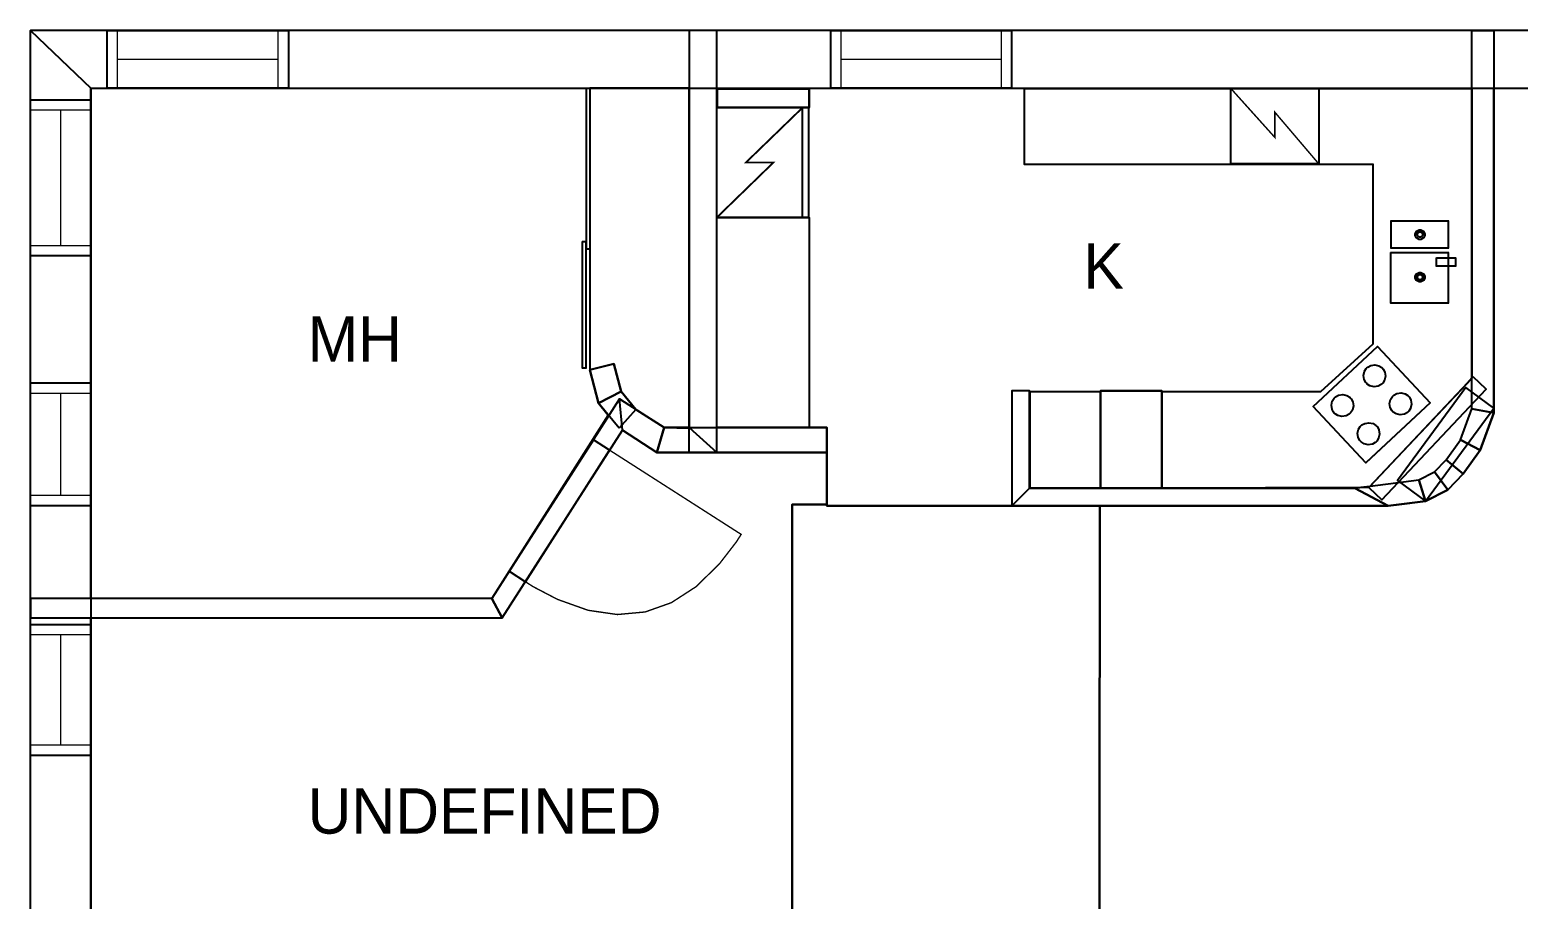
# Model space of a CAD drawing. Extents: x 1.5 to 19.8, y 0 to 16.3.
# Drawn here: x 1.51 to 12.79, y 9.73 to 16.32 of the extents above; entities that cross this region are included whole.
import ezdxf

# ---------------------------------------------------------------- set-up
doc = ezdxf.new("R2010")
doc.units = 0
doc.layers.get('0').update_dxf_attribs({"linetype": 'CONTINUOUS'})

msp = doc.modelspace()

# ---------------------------------------------------------------- linework, layer by layer
at = {"color": 0}
for points, const_width in [([(1.97586, 15.88), (16.5861, 15.88), (16.8465, 16.3175), (1.51753, 16.3175), (1.97586, 15.88)], 0.00208), ([(1.51753, 4.08882), (1.51753, 16.3175), (1.97586, 15.88), (1.97586, 4.32601), (1.51753, 4.08882)], 0.00208), ([(2.09874, 16.3175), (3.47206, 16.3175), (3.47206, 15.88), (2.09874, 15.88), (2.09874, 16.3175)], 0.01042), ([(2.09874, 16.3175), (3.47206, 16.3175), (3.47206, 15.88), (2.09874, 15.88), (2.09874, 16.3175)], 0.01042), ([(6.50928, 16.3175), (6.50928, 13.3071), (6.71761, 13.1196), (6.71761, 16.3175), (6.50928, 16.3175)], 0.00208), ([(7.58138, 16.3175), (8.95258, 16.3175), (8.95258, 15.88), (7.58138, 15.88), (7.58138, 16.3175)], 0.01042), ([(7.58138, 16.3175), (8.95258, 16.3175), (8.95258, 15.88), (7.58138, 15.88), (7.58138, 16.3175)], 0.01042), ([(12.6068, 16.3175), (12.6068, 13.4195), (12.4401, 13.449), (12.4401, 16.3175), (12.6068, 16.3175)], 0.00208), ([(1.51753, 15.7921), (1.97586, 15.7921), (1.97586, 14.6082), (1.51753, 14.6082), (1.51753, 15.7921)], 0.01042), ([(1.51753, 15.7921), (1.97586, 15.7921), (1.97586, 14.6082), (1.51753, 14.6082), (1.51753, 15.7921)], 0.01042), ([(5.73014, 15.88), (5.75618, 15.88), (5.75618, 14.6593), (5.73014, 14.6593), (5.73014, 15.88)], 0.01042), ([(6.50928, 13.3043), (6.50928, 15.88), (5.75618, 15.88), (5.75618, 13.7447), (5.93761, 13.7918), (5.9924, 13.5808), (6.10417, 13.446), (6.31858, 13.3071), (6.50928, 13.3043)], 0.01042), ([(6.72185, 15.8746), (6.72185, 15.7343), (7.41758, 15.7343), (7.41758, 15.8746), (6.72185, 15.8746)], 0.01403), ([(10.0914, 12.8494), (10.0914, 13.5805), (11.2941, 13.5805), (11.6918, 13.9424), (11.6918, 15.3024), (9.05063, 15.3024), (9.05063, 15.8769), (12.4373, 15.8769), (12.4373, 13.678), (11.658, 12.8533), (10.0914, 12.8492), (10.0914, 12.8494)], 0.01042), ([(10.6129, 15.8783), (11.2799, 15.8783), (11.2799, 15.3063), (10.6129, 15.3063), (10.6129, 15.8783)], 0.01112), ([(6.71783, 15.7343), (6.71783, 14.8994), (7.41276, 14.8994), (7.41276, 15.7343), (6.71783, 15.7343)], 0.01391), ([(7.36643, 15.7343), (7.36643, 14.8994), (7.41276, 14.8994), (7.41276, 15.7343), (7.36643, 15.7343)], 0.01391), ([(6.71761, 14.8994), (6.71761, 13.3071), (7.41857, 13.3071), (7.41857, 14.8994), (6.71761, 14.8994)], 0.01042), ([(11.8278, 14.8747), (11.8278, 14.6664), (12.2614, 14.6664), (12.2614, 14.8747), (11.8278, 14.8747)], 0.01042), ([(12.0467, 14.734), (12.0403, 14.734), (12.0209, 14.7447), (12.0102, 14.7642), (12.0102, 14.7706), (12.0102, 14.7769), (12.0209, 14.7964), (12.0403, 14.8069), (12.0467, 14.8069), (12.0531, 14.8069), (12.0725, 14.7964), (12.0832, 14.7769), (12.0832, 14.7706), (12.0832, 14.7642), (12.0725, 14.7447), (12.0531, 14.734), (12.0467, 14.734)], 0.00833), ([(12.0467, 14.7497), (12.043, 14.7497), (12.032, 14.7558), (12.0259, 14.7668), (12.0259, 14.7706), (12.0259, 14.7742), (12.032, 14.7853), (12.043, 14.7914), (12.0467, 14.7914), (12.0503, 14.7914), (12.0614, 14.7853), (12.0675, 14.7742), (12.0675, 14.7706), (12.0675, 14.7668), (12.0614, 14.7558), (12.0503, 14.7497), (12.0467, 14.7497)], 0.00833), ([(5.70079, 14.719), (5.72683, 14.719), (5.72683, 13.7571), (5.70079, 13.7571), (5.70079, 14.719)], 0.01042), ([(11.8267, 14.6351), (11.8267, 14.2497), (12.2604, 14.2497), (12.2604, 14.6351), (11.8267, 14.6351)], 0.01042), ([(12.1707, 14.5935), (12.1707, 14.531), (12.3166, 14.531), (12.3166, 14.5935), (12.1707, 14.5935)], 0.01042), ([(12.0467, 14.4111), (12.0403, 14.4111), (12.0209, 14.4218), (12.0102, 14.4413), (12.0102, 14.4476), (12.0102, 14.454), (12.0209, 14.4735), (12.0403, 14.484), (12.0467, 14.484), (12.0531, 14.484), (12.0725, 14.4735), (12.0832, 14.454), (12.0832, 14.4476), (12.0832, 14.4413), (12.0725, 14.4218), (12.0531, 14.4111), (12.0467, 14.4111)], 0.00833), ([(12.0467, 14.4268), (12.043, 14.4268), (12.032, 14.4329), (12.0259, 14.4439), (12.0259, 14.4476), (12.0259, 14.4512), (12.032, 14.4624), (12.043, 14.4685), (12.0467, 14.4685), (12.0503, 14.4685), (12.0614, 14.4624), (12.0675, 14.4512), (12.0675, 14.4476), (12.0675, 14.4439), (12.0614, 14.4329), (12.0503, 14.4268), (12.0467, 14.4268)], 0.00833), ([(12.1228, 13.4959), (11.6356, 13.0416), (11.2377, 13.4682), (11.725, 13.9225), (12.1228, 13.4959)], 0.01042), ([(5.82135, 13.4932), (5.75613, 13.7446), (5.93761, 13.7917), (5.9924, 13.5808), (5.82135, 13.4932)], 0.00208), ([(11.6408, 13.6432), (11.6353, 13.6492), (11.6235, 13.6714), (11.6185, 13.703), (11.6257, 13.7342), (11.639, 13.7555), (11.645, 13.761), (11.6509, 13.7665), (11.6731, 13.7784), (11.7046, 13.7834), (11.7358, 13.7762), (11.7572, 13.7629), (11.7628, 13.7569), (11.7682, 13.751), (11.7801, 13.7287), (11.785, 13.6972), (11.7778, 13.6661), (11.7645, 13.6446), (11.7586, 13.6391), (11.7527, 13.6336), (11.7304, 13.6218), (11.6988, 13.6168), (11.6677, 13.624), (11.6463, 13.6373), (11.6408, 13.6432)], 0.00833), ([(1.51753, 13.6456), (1.97586, 13.6456), (1.97586, 12.7152), (1.51753, 12.7152), (1.51753, 13.6456)], 0.01042), ([(1.51753, 13.6456), (1.97586, 13.6456), (1.97586, 12.7152), (1.51753, 12.7152), (1.51753, 13.6456)], 0.01042), ([(12.4489, 13.6928), (11.6579, 12.8533), (11.7566, 12.7604), (12.5475, 13.6), (12.4489, 13.6928)], 0.00208), ([(5.97825, 13.3043), (5.82135, 13.4932), (5.9924, 13.5808), (6.10417, 13.446), (5.97825, 13.3043)], 0.00208), ([(9.08854, 12.8492), (9.08854, 13.5851), (8.95313, 13.5851), (8.95313, 12.7138), (9.08854, 12.8492)], 0.00208), ([(9.09169, 13.5803), (9.62522, 13.5803), (9.62522, 12.8494), (9.09169, 12.8494), (9.09169, 13.5803)], 0.01042), ([(9.62522, 13.5851), (10.0914, 13.5851), (10.0914, 12.8492), (9.62522, 12.8492), (9.62522, 13.5851)], 0.00208), ([(11.3975, 13.4178), (11.392, 13.4238), (11.3802, 13.446), (11.3752, 13.4776), (11.3824, 13.5087), (11.3957, 13.5301), (11.4016, 13.5356), (11.4076, 13.5411), (11.4298, 13.553), (11.4614, 13.5579), (11.4925, 13.5508), (11.5139, 13.5374), (11.5194, 13.5315), (11.5249, 13.5256), (11.5367, 13.5033), (11.5418, 13.4718), (11.5346, 13.4407), (11.5212, 13.4192), (11.5153, 13.4137), (11.5093, 13.4082), (11.4871, 13.3964), (11.4556, 13.3914), (11.4244, 13.3986), (11.403, 13.4119), (11.3975, 13.4178)], 0.00833), ([(11.839, 13.4307), (11.8335, 13.4366), (11.8217, 13.4589), (11.8167, 13.4905), (11.8238, 13.5216), (11.8372, 13.543), (11.8432, 13.5484), (11.8491, 13.554), (11.8713, 13.5658), (11.9028, 13.5708), (11.934, 13.5636), (11.9554, 13.5503), (11.9609, 13.5443), (11.9664, 13.5384), (11.9783, 13.5162), (11.9832, 13.4847), (11.976, 13.4535), (11.9627, 13.4321), (11.9568, 13.4265), (11.9508, 13.4211), (11.9286, 13.4092), (11.8971, 13.4042), (11.8659, 13.4115), (11.8445, 13.4247), (11.839, 13.4307)], 0.00833), ([(12.0878, 12.7504), (12.6068, 13.4546), (12.3946, 13.611), (11.8757, 12.9067), (12.0878, 12.7504)], 0.00208), ([(5.09261, 11.8661), (6.00315, 13.2881), (5.98178, 13.5254), (5.01281, 12.0119), (5.09261, 11.8661)], 0.00208), ([(6.26313, 13.1196), (6.00315, 13.2881), (5.98178, 13.5254), (6.31853, 13.3071), (6.26313, 13.1196)], 0.00208), ([(12.6068, 13.4195), (12.5033, 13.1359), (12.3546, 13.2147), (12.4401, 13.449), (12.6068, 13.4195)], 0.00208), ([(11.5965, 13.2045), (11.5909, 13.2104), (11.5791, 13.2327), (11.5741, 13.2643), (11.5813, 13.2954), (11.5946, 13.3168), (11.6006, 13.3223), (11.6065, 13.3278), (11.6288, 13.3396), (11.6603, 13.3446), (11.6914, 13.3375), (11.7128, 13.3241), (11.7184, 13.3181), (11.7238, 13.3122), (11.7357, 13.29), (11.7407, 13.2585), (11.7335, 13.2273), (11.7202, 13.2059), (11.7143, 13.2004), (11.7083, 13.1949), (11.686, 13.1831), (11.6545, 13.1781), (11.6233, 13.1853), (11.6019, 13.1986), (11.5965, 13.2045)], 0.00833), ([(5.26768, 12.1397), (5.90603, 13.1366), (5.78321, 13.2153), (5.14492, 12.2183), (5.26768, 12.1397)], 0.01042), ([(5.26768, 12.1397), (5.90603, 13.1366), (5.78321, 13.2153), (5.14492, 12.2183), (5.26768, 12.1397)], 0.01042), ([(6.71761, 13.1196), (6.26313, 13.1196), (6.31853, 13.3071), (6.50928, 13.3071), (6.71761, 13.1196)], 0.00208), ([(6.50928, 13.3071), (7.55279, 13.3071), (7.55279, 13.1196), (6.50928, 13.1196), (6.50928, 13.3071)], 0.00208), ([(12.5033, 13.1359), (12.3736, 12.9564), (12.2456, 13.0639), (12.3546, 13.2147), (12.5033, 13.1359)], 0.00208), ([(5.26768, 12.1397), (5.32607, 12.1023), (5.51129, 12.0056), (5.74376, 11.9227), (5.96496, 11.8909), (6.17497, 11.9102), (6.37375, 11.9806), (6.56136, 12.1021), (6.73774, 12.2746), (6.8655, 12.4399), (6.90294, 12.4983), (5.90593, 13.1366), (5.26768, 12.1397)], 0.01042), ([(12.2573, 12.8369), (12.0878, 12.7504), (12.0378, 12.9119), (12.1571, 12.9728), (12.2573, 12.8369)], 0.00208), ([(12.3736, 12.9564), (12.2573, 12.8369), (12.1571, 12.9728), (12.2456, 13.0639), (12.3736, 12.9564)], 0.00208), ([(12.0878, 12.7504), (11.8053, 12.7138), (11.553, 12.8492), (12.0378, 12.9119), (12.0878, 12.7504)], 0.00208), ([(11.8053, 12.7138), (8.95313, 12.7138), (9.08854, 12.8492), (11.553, 12.8492), (11.8053, 12.7138)], 0.00208), ([(1.51753, 11.8661), (5.09261, 11.8661), (5.01281, 12.0119), (1.51753, 12.0119), (1.51753, 11.8661)], 0.00208), ([(1.51753, 11.8158), (1.97586, 11.8158), (1.97586, 10.8233), (1.51753, 10.8233), (1.51753, 11.8158)], 0.01042), ([(1.51753, 11.8158), (1.97586, 11.8158), (1.97586, 10.8233), (1.51753, 10.8233), (1.51753, 11.8158)], 0.01042)]:
    msp.add_lwpolyline(points, close=True, dxfattribs=dict(at, const_width=const_width))
for points in [[(1.51753, 4.08882), (1.51753, 16.3175), (1.97586, 15.88), (1.97586, 4.32601), (1.51753, 4.08882)], [(1.97586, 15.88), (16.5861, 15.88), (16.8465, 16.3175), (1.51753, 16.3175), (1.97586, 15.88)], [(6.50928, 16.3175), (6.50928, 13.3071), (6.71761, 13.1196), (6.71761, 16.3175), (6.50928, 16.3175)], [(12.6068, 16.3175), (12.6068, 13.4195), (12.4401, 13.449), (12.4401, 16.3175), (12.6068, 16.3175)], [(5.82135, 13.4932), (5.75613, 13.7446), (5.93761, 13.7917), (5.9924, 13.5808), (5.82135, 13.4932)], [(12.4489, 13.6928), (11.6579, 12.8533), (11.7566, 12.7604), (12.5475, 13.6), (12.4489, 13.6928)], [(5.97825, 13.3043), (5.82135, 13.4932), (5.9924, 13.5808), (6.10417, 13.446), (5.97825, 13.3043)], [(9.08854, 12.8492), (9.08854, 13.5851), (8.95313, 13.5851), (8.95313, 12.7138), (9.08854, 12.8492)], [(9.62522, 13.5851), (10.0914, 13.5851), (10.0914, 12.8492), (9.62522, 12.8492), (9.62522, 13.5851)], [(12.0878, 12.7504), (12.6068, 13.4546), (12.3946, 13.611), (11.8757, 12.9067), (12.0878, 12.7504)], [(5.09261, 11.8661), (6.00315, 13.2881), (5.98178, 13.5254), (5.01281, 12.0119), (5.09261, 11.8661)], [(6.26313, 13.1196), (6.00315, 13.2881), (5.98178, 13.5254), (6.31853, 13.3071), (6.26313, 13.1196)], [(12.6068, 13.4195), (12.5033, 13.1359), (12.3546, 13.2147), (12.4401, 13.449), (12.6068, 13.4195)], [(6.71761, 13.1196), (6.26313, 13.1196), (6.31853, 13.3071), (6.50928, 13.3071), (6.71761, 13.1196)], [(6.50928, 13.3071), (7.55279, 13.3071), (7.55279, 13.1196), (6.50928, 13.1196), (6.50928, 13.3071)], [(12.5033, 13.1359), (12.3736, 12.9564), (12.2456, 13.0639), (12.3546, 13.2147), (12.5033, 13.1359)], [(12.2573, 12.8369), (12.0878, 12.7504), (12.0378, 12.9119), (12.1571, 12.9728), (12.2573, 12.8369)], [(12.3736, 12.9564), (12.2573, 12.8369), (12.1571, 12.9728), (12.2456, 13.0639), (12.3736, 12.9564)], [(12.0878, 12.7504), (11.8053, 12.7138), (11.553, 12.8492), (12.0378, 12.9119), (12.0878, 12.7504)], [(11.8053, 12.7138), (8.95313, 12.7138), (9.08854, 12.8492), (11.553, 12.8492), (11.8053, 12.7138)], [(1.51753, 11.8661), (5.09261, 11.8661), (5.01281, 12.0119), (1.51753, 12.0119), (1.51753, 11.8661)]]:
    msp.add_lwpolyline(points, close=True, dxfattribs=at)
at = {"color": 7}
for points in [[(2.09874, 16.3175), (3.47206, 16.3175), (3.47206, 15.88), (2.09874, 15.88), (2.09874, 16.3175)], [(2.09874, 16.3175), (3.47206, 16.3175), (3.47206, 15.88), (2.09874, 15.88), (2.09874, 16.3175)], [(7.58138, 16.3175), (8.95258, 16.3175), (8.95258, 15.88), (7.58138, 15.88), (7.58138, 16.3175)], [(7.58138, 16.3175), (8.95258, 16.3175), (8.95258, 15.88), (7.58138, 15.88), (7.58138, 16.3175)], [(1.51753, 15.7921), (1.97586, 15.7921), (1.97586, 14.6082), (1.51753, 14.6082), (1.51753, 15.7921)], [(1.51753, 15.7921), (1.97586, 15.7921), (1.97586, 14.6082), (1.51753, 14.6082), (1.51753, 15.7921)], [(6.50928, 13.3071), (6.31853, 13.3071), (6.10417, 13.4444), (6.10417, 13.446), (5.9924, 13.5808), (5.93761, 13.7917), (5.75613, 13.7446), (5.82135, 13.4932), (5.89583, 13.4028), (5.01281, 12.0119), (1.97586, 12.0119), (1.97586, 15.88), (6.50928, 15.88), (6.50928, 13.3071)], [(5.73014, 15.88), (5.75618, 15.88), (5.75618, 14.6593), (5.73014, 14.6593), (5.73014, 15.88)], [(6.50928, 13.3043), (6.50928, 15.88), (5.75618, 15.88), (5.75618, 13.7447), (5.93761, 13.7918), (5.9924, 13.5808), (6.10417, 13.446), (6.31858, 13.3071), (6.50928, 13.3043)], [(12.4401, 13.684), (12.3646, 13.6), (12.2083, 13.434), (11.6667, 12.8611), (11.553, 12.8492), (10.0914, 12.8492), (10.0914, 13.5851), (9.62522, 13.5851), (9.62522, 12.8492), (9.08854, 12.8492), (9.08854, 13.5851), (8.95313, 13.5851), (8.95313, 12.7138), (7.55279, 12.7138), (7.55279, 13.3071), (6.71761, 13.3071), (6.71761, 15.88), (12.4401, 15.88), (12.4401, 13.684)], [(6.72185, 15.8746), (7.41758, 15.8746), (7.41758, 15.7343), (6.72185, 15.7343), (6.72185, 15.8746)], [(10.0914, 12.8494), (10.0914, 13.5805), (11.2941, 13.5805), (11.6918, 13.9424), (11.6918, 15.3024), (9.05063, 15.3024), (9.05063, 15.8769), (12.4373, 15.8769), (12.4373, 13.678), (11.658, 12.8533), (10.0914, 12.8492), (10.0914, 12.8494)], [(16.5861, 8.06108), (9.62418, 8.06108), (9.62418, 2.29975), (9.61117, 2.29975), (9.62158, 12.7138), (11.8053, 12.7138), (11.8887, 12.7249), (12.0878, 12.7504), (12.2573, 12.8369), (12.3736, 12.9564), (12.5033, 13.1359), (12.6068, 13.4195), (12.6068, 15.88), (16.5861, 15.88), (16.5861, 8.06108)], [(10.6129, 15.8783), (11.2799, 15.8783), (11.2799, 15.3063), (10.6129, 15.3063), (10.6129, 15.8783)], [(6.71783, 15.7343), (7.41276, 15.7343), (7.41276, 14.8994), (6.71783, 14.8994), (6.71783, 15.7343)], [(7.36643, 15.7343), (7.41276, 15.7343), (7.41276, 14.8994), (7.36643, 14.8994), (7.36643, 15.7343)], [(6.71761, 14.8994), (7.41857, 14.8994), (7.41857, 13.3071), (6.71761, 13.3071), (6.71761, 14.8994)], [(11.8278, 14.8747), (12.2614, 14.8747), (12.2614, 14.6664), (11.8278, 14.6664), (11.8278, 14.8747)], [(12.0467, 14.734), (12.0403, 14.734), (12.0209, 14.7447), (12.0102, 14.7642), (12.0102, 14.7706), (12.0102, 14.7769), (12.0209, 14.7964), (12.0403, 14.8069), (12.0467, 14.8069), (12.0531, 14.8069), (12.0725, 14.7964), (12.0832, 14.7769), (12.0832, 14.7706), (12.0832, 14.7642), (12.0725, 14.7447), (12.0531, 14.734), (12.0467, 14.734)], [(12.0467, 14.7497), (12.043, 14.7497), (12.032, 14.7558), (12.0259, 14.7668), (12.0259, 14.7706), (12.0259, 14.7742), (12.032, 14.7853), (12.043, 14.7914), (12.0467, 14.7914), (12.0503, 14.7914), (12.0614, 14.7853), (12.0675, 14.7742), (12.0675, 14.7706), (12.0675, 14.7668), (12.0614, 14.7558), (12.0503, 14.7497), (12.0467, 14.7497)], [(5.70079, 14.719), (5.72683, 14.719), (5.72683, 13.7571), (5.70079, 13.7571), (5.70079, 14.719)], [(11.8267, 14.6351), (12.2604, 14.6351), (12.2604, 14.2497), (11.8267, 14.2497), (11.8267, 14.6351)], [(12.1707, 14.5935), (12.3166, 14.5935), (12.3166, 14.531), (12.1707, 14.531), (12.1707, 14.5935)], [(12.0467, 14.4111), (12.0403, 14.4111), (12.0209, 14.4218), (12.0102, 14.4413), (12.0102, 14.4476), (12.0102, 14.454), (12.0209, 14.4735), (12.0403, 14.484), (12.0467, 14.484), (12.0531, 14.484), (12.0725, 14.4735), (12.0832, 14.454), (12.0832, 14.4476), (12.0832, 14.4413), (12.0725, 14.4218), (12.0531, 14.4111), (12.0467, 14.4111)], [(12.0467, 14.4268), (12.043, 14.4268), (12.032, 14.4329), (12.0259, 14.4439), (12.0259, 14.4476), (12.0259, 14.4512), (12.032, 14.4624), (12.043, 14.4685), (12.0467, 14.4685), (12.0503, 14.4685), (12.0614, 14.4624), (12.0675, 14.4512), (12.0675, 14.4476), (12.0675, 14.4439), (12.0614, 14.4329), (12.0503, 14.4268), (12.0467, 14.4268)], [(12.1228, 13.4959), (11.6356, 13.0416), (11.2377, 13.4682), (11.725, 13.9225), (12.1228, 13.4959)], [(11.6408, 13.6432), (11.6353, 13.6492), (11.6235, 13.6714), (11.6185, 13.703), (11.6257, 13.7342), (11.639, 13.7555), (11.645, 13.761), (11.6509, 13.7665), (11.6731, 13.7784), (11.7046, 13.7834), (11.7358, 13.7762), (11.7572, 13.7629), (11.7628, 13.7569), (11.7682, 13.751), (11.7801, 13.7287), (11.785, 13.6972), (11.7778, 13.6661), (11.7645, 13.6446), (11.7586, 13.6391), (11.7527, 13.6336), (11.7304, 13.6218), (11.6988, 13.6168), (11.6677, 13.624), (11.6463, 13.6373), (11.6408, 13.6432)], [(1.51753, 13.6456), (1.97586, 13.6456), (1.97586, 12.7152), (1.51753, 12.7152), (1.51753, 13.6456)], [(1.51753, 13.6456), (1.97586, 13.6456), (1.97586, 12.7152), (1.51753, 12.7152), (1.51753, 13.6456)], [(9.09169, 13.5803), (9.62522, 13.5803), (9.62522, 12.8494), (9.09169, 12.8494), (9.09169, 13.5803)], [(11.3975, 13.4178), (11.392, 13.4238), (11.3802, 13.446), (11.3752, 13.4776), (11.3824, 13.5087), (11.3957, 13.5301), (11.4016, 13.5356), (11.4076, 13.5411), (11.4298, 13.553), (11.4614, 13.5579), (11.4925, 13.5508), (11.5139, 13.5374), (11.5194, 13.5315), (11.5249, 13.5256), (11.5367, 13.5033), (11.5418, 13.4718), (11.5346, 13.4407), (11.5212, 13.4192), (11.5153, 13.4137), (11.5093, 13.4082), (11.4871, 13.3964), (11.4556, 13.3914), (11.4244, 13.3986), (11.403, 13.4119), (11.3975, 13.4178)], [(11.839, 13.4307), (11.8335, 13.4366), (11.8217, 13.4589), (11.8167, 13.4905), (11.8238, 13.5216), (11.8372, 13.543), (11.8432, 13.5484), (11.8491, 13.554), (11.8713, 13.5658), (11.9028, 13.5708), (11.934, 13.5636), (11.9554, 13.5503), (11.9609, 13.5443), (11.9664, 13.5384), (11.9783, 13.5162), (11.9832, 13.4847), (11.976, 13.4535), (11.9627, 13.4321), (11.9568, 13.4265), (11.9508, 13.4211), (11.9286, 13.4092), (11.8971, 13.4042), (11.8659, 13.4115), (11.8445, 13.4247), (11.839, 13.4307)], [(11.5965, 13.2045), (11.5909, 13.2104), (11.5791, 13.2327), (11.5741, 13.2643), (11.5813, 13.2954), (11.5946, 13.3168), (11.6006, 13.3223), (11.6065, 13.3278), (11.6288, 13.3396), (11.6603, 13.3446), (11.6914, 13.3375), (11.7128, 13.3241), (11.7184, 13.3181), (11.7238, 13.3122), (11.7357, 13.29), (11.7407, 13.2585), (11.7335, 13.2273), (11.7202, 13.2059), (11.7143, 13.2004), (11.7083, 13.1949), (11.686, 13.1831), (11.6545, 13.1781), (11.6233, 13.1853), (11.6019, 13.1986), (11.5965, 13.2045)], [(6.26313, 13.1196), (7.55279, 13.1196), (7.55279, 12.7249), (7.28907, 12.7249), (7.28907, 8.88172), (4.59717, 8.88172), (4.39572, 8.79497), (4.20492, 8.65989), (4.07449, 8.49685), (3.96875, 8.27778), (3.95888, 8.28174), (3.93647, 8.20757), (3.93647, 8.14654), (1.97586, 8.14654), (1.97586, 11.8661), (5.09261, 11.8661), (6.00315, 13.2881), (6.26313, 13.1196)], [(5.26768, 12.1397), (5.90603, 13.1366), (5.78321, 13.2153), (5.14492, 12.2183), (5.26768, 12.1397)], [(5.26768, 12.1397), (5.90603, 13.1366), (5.78321, 13.2153), (5.14492, 12.2183), (5.26768, 12.1397)], [(7.55279, 12.7138), (9.62158, 12.7138), (9.61117, 2.29975), (7.28907, 2.29975), (7.28907, 5.76736), (7.29362, 8.88172), (7.28907, 8.88172), (7.28907, 12.7249), (7.55279, 12.7249), (7.55279, 12.7138)], [(1.51753, 11.8158), (1.97586, 11.8158), (1.97586, 10.8233), (1.51753, 10.8233), (1.51753, 11.8158)], [(1.51753, 11.8158), (1.97586, 11.8158), (1.97586, 10.8233), (1.51753, 10.8233), (1.51753, 11.8158)]]:
    msp.add_lwpolyline(points, close=True, dxfattribs=at)
at = {"color": 0}
for points, const_width in [([(2.17686, 15.88), (2.17686, 16.3175)], 0.01042), ([(3.39393, 15.88), (3.39393, 16.3175)], 0.01042), ([(7.6595, 15.88), (7.6595, 16.3175)], 0.01042), ([(8.87446, 15.88), (8.87446, 16.3175)], 0.01042), ([(2.17686, 16.0987), (3.39393, 16.0987)], 0.01042), ([(7.6595, 16.0987), (8.87446, 16.0987)], 0.01042), ([(10.6129, 15.8783), (10.9464, 15.5075), (10.9464, 15.6982), (11.2799, 15.3063)], 0.01112), ([(1.51753, 15.7139), (1.97586, 15.7139)], 0.01042), ([(1.74669, 14.6863), (1.74669, 15.7139)], 0.01042), ([(6.71783, 14.8994), (7.14751, 15.3169), (6.93901, 15.3169), (7.3699, 15.7343)], 0.01391), ([(10.7241, 15.3101), (11.1666, 15.3101)], 0.01112), ([(1.51753, 14.6863), (1.97586, 14.6863)], 0.01042), ([(1.51753, 13.5675), (1.97586, 13.5675)], 0.01042), ([(1.74669, 12.7933), (1.74669, 13.5675)], 0.01042), ([(1.51753, 12.7933), (1.97586, 12.7933)], 0.01042), ([(1.51753, 11.7377), (1.97586, 11.7377)], 0.01042), ([(1.74669, 10.9014), (1.74669, 11.7377)], 0.01042), ([(1.51753, 10.9014), (1.97586, 10.9014)], 0.01042)]:
    msp.add_lwpolyline(points, dxfattribs=dict(at, const_width=const_width))
at = {"color": 7, "const_width": 0.00208}
for points in [[(6.50928, 13.3071), (6.31853, 13.3071), (6.10417, 13.4444), (6.10417, 13.446), (5.9924, 13.5808), (5.93761, 13.7917), (5.75613, 13.7446), (5.82135, 13.4932), (5.89583, 13.4028), (5.01281, 12.0119), (1.97586, 12.0119), (1.97586, 15.88), (6.50928, 15.88), (6.50928, 13.3071)], [(12.4401, 13.684), (12.3646, 13.6), (12.2083, 13.434), (11.6667, 12.8611), (11.553, 12.8492), (10.0914, 12.8492), (10.0914, 13.5851), (9.62522, 13.5851), (9.62522, 12.8492), (9.08854, 12.8492), (9.08854, 13.5851), (8.95313, 13.5851), (8.95313, 12.7138), (7.55279, 12.7138), (7.55279, 13.3071), (6.71761, 13.3071), (6.71761, 15.88), (12.4401, 15.88), (12.4401, 13.684)], [(16.5861, 8.06108), (9.62418, 8.06108), (9.62418, 2.29975), (9.61117, 2.29975), (9.62158, 12.7138), (11.8053, 12.7138), (11.8887, 12.7249), (12.0878, 12.7504), (12.2573, 12.8369), (12.3736, 12.9564), (12.5033, 13.1359), (12.6068, 13.4195), (12.6068, 15.88), (16.5861, 15.88), (16.5861, 8.06108)], [(6.26313, 13.1196), (7.55279, 13.1196), (7.55279, 12.7249), (7.28907, 12.7249), (7.28907, 8.88172), (4.59717, 8.88172), (4.39572, 8.79497), (4.20492, 8.65989), (4.07449, 8.49685), (3.96875, 8.27778), (3.95888, 8.28174), (3.93647, 8.20757), (3.93647, 8.14654), (1.97586, 8.14654), (1.97586, 11.8661), (5.09261, 11.8661), (6.00315, 13.2881), (6.26313, 13.1196)], [(7.55279, 12.7138), (9.62158, 12.7138), (9.61117, 2.29975), (7.28907, 2.29975), (7.28907, 5.76736), (7.29362, 8.88172), (7.28907, 8.88172), (7.28907, 12.7249), (7.55279, 12.7249), (7.55279, 12.7138)]]:
    msp.add_lwpolyline(points, close=True, dxfattribs=at)

# ---------------------------------------------------------------- texts
at = {"color": 0}
for s, p in [('K', (9.49613, 14.3608)), ('MH', (3.61788, 13.8072)), ('UNDEFINED', (3.61774, 10.2303))]:
    msp.add_text(s, height=0.34375, dxfattribs=at).set_placement(p)

doc.saveas('drawing.dxf')
